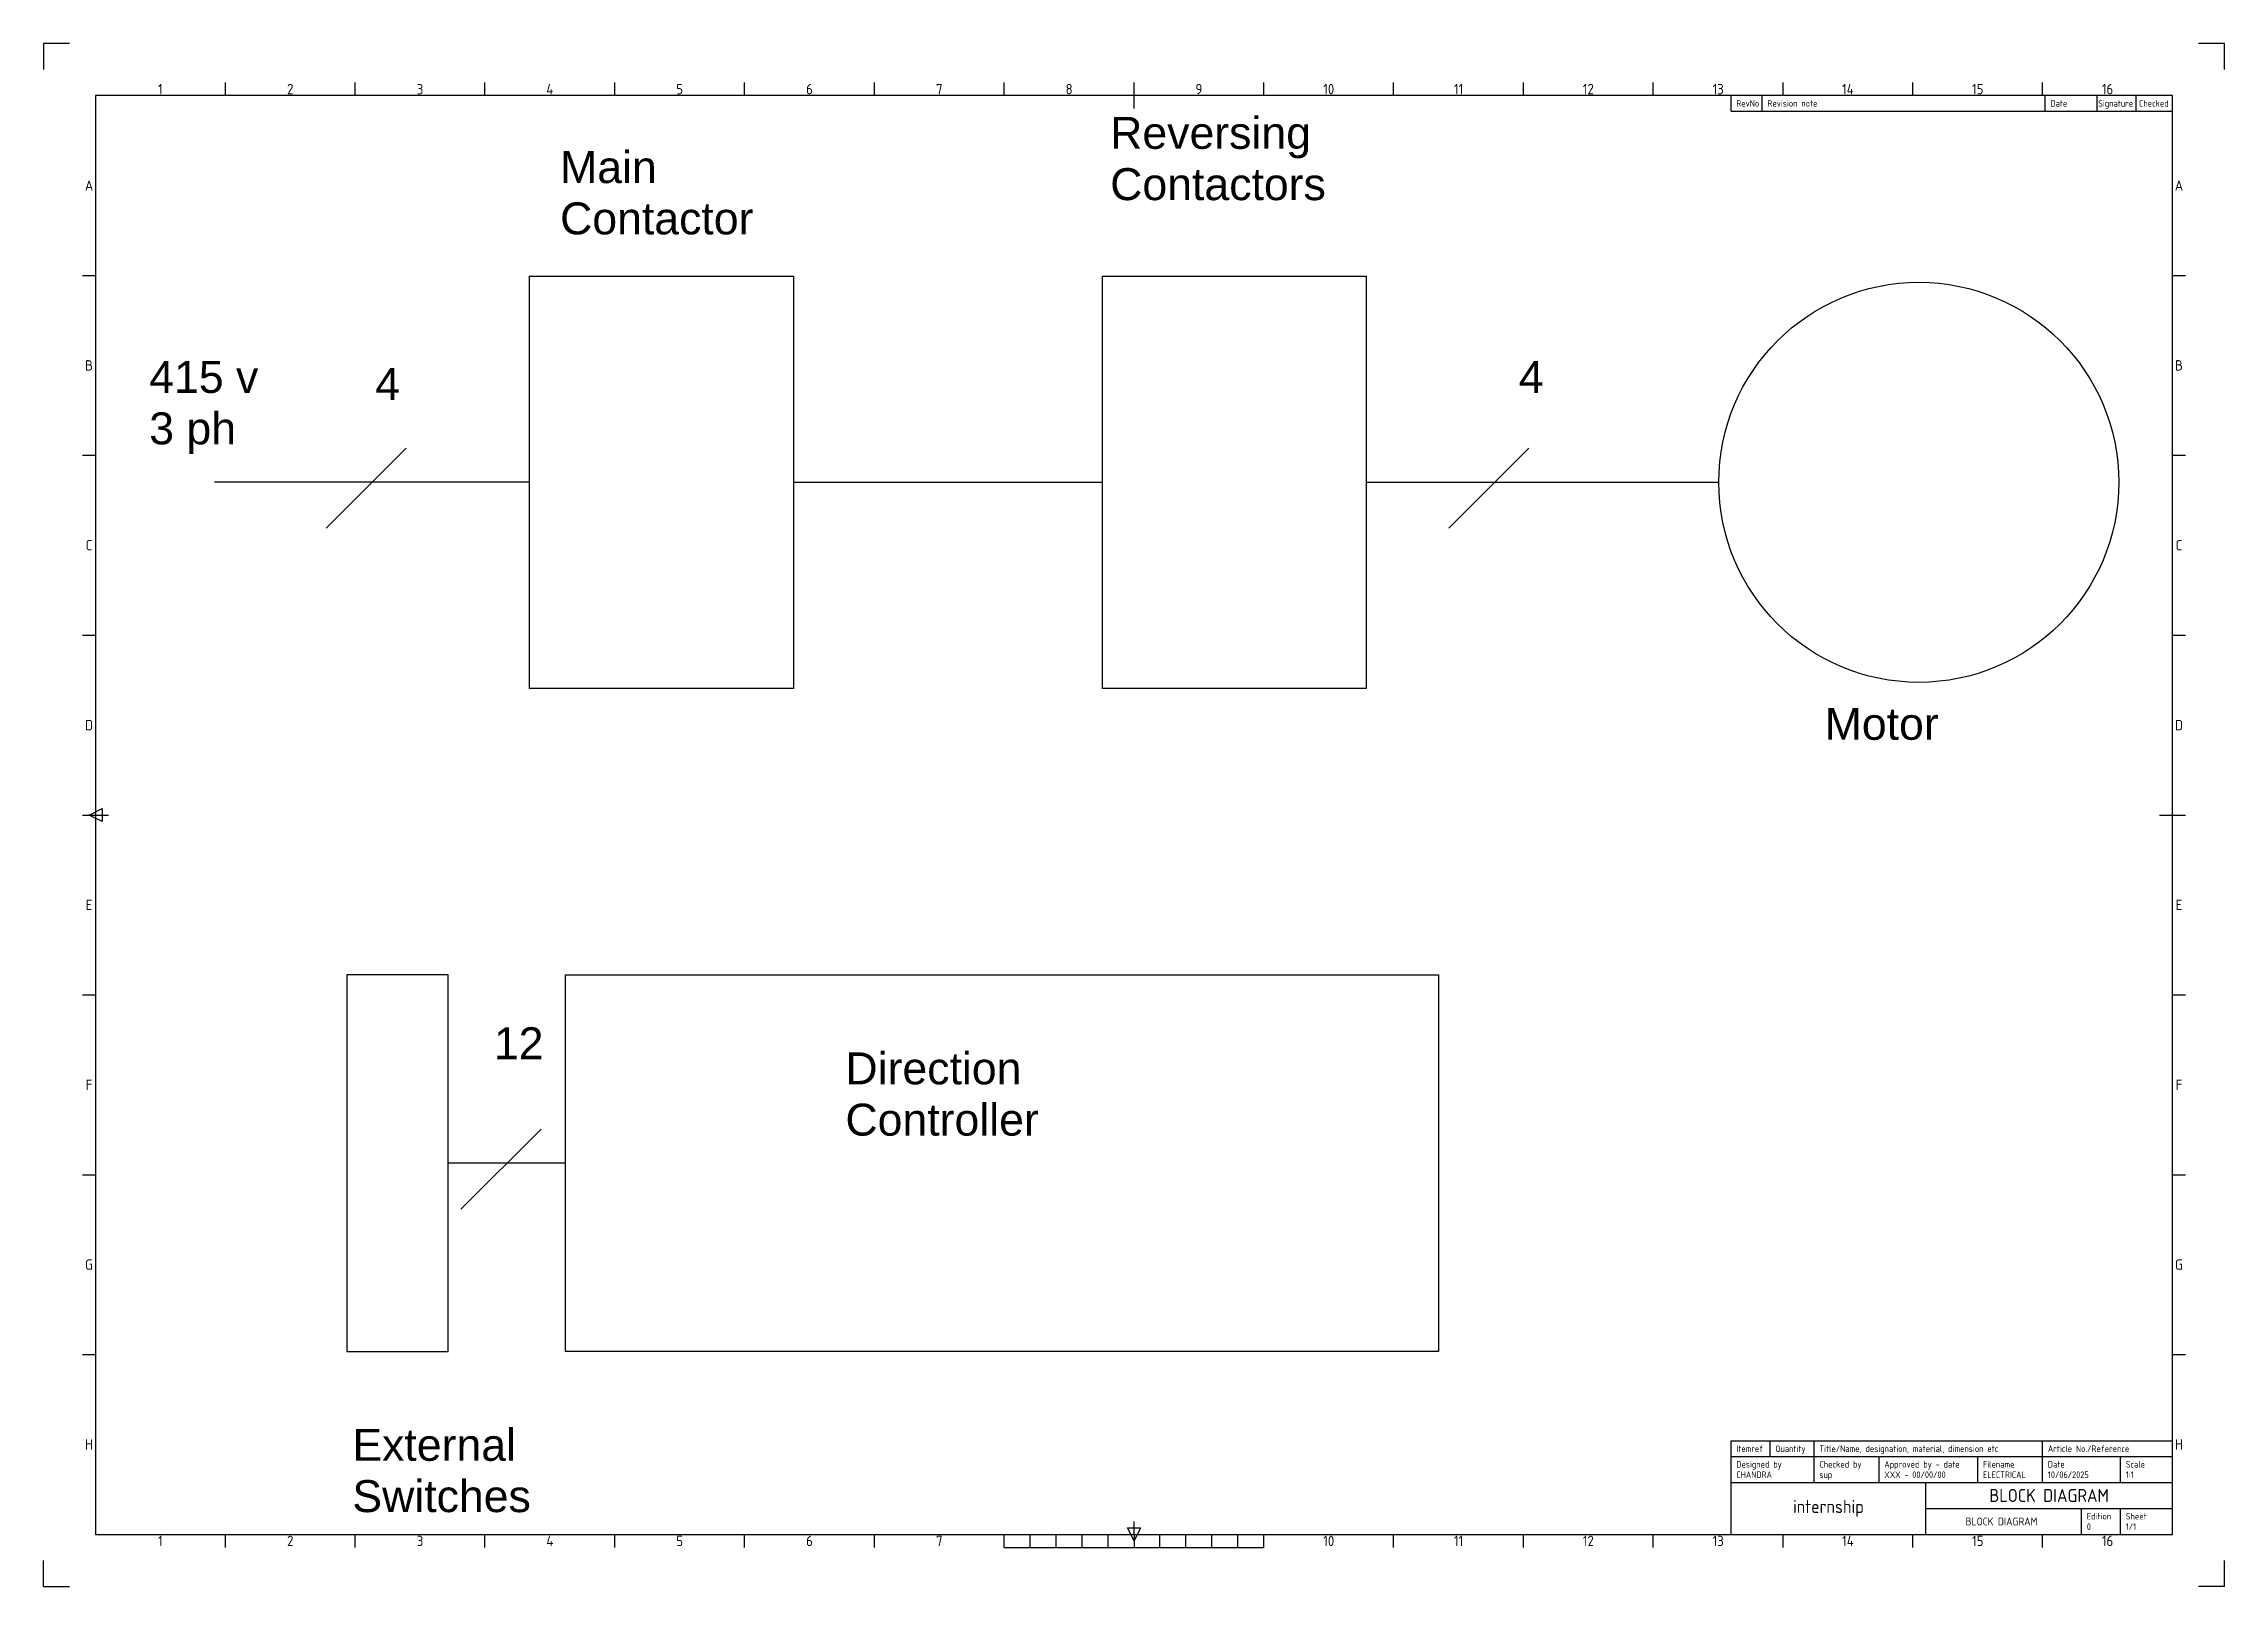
# Paper-space layout 'ISO A1 Layout' of a CAD drawing. Header units: millimetres. Extents: x 0 to 840, y 0 to 594.
# The model-space entities are those that its viewports show. They can reach past a viewport. Long polylines and large blocks are cut down to what shows.
import ezdxf
from ezdxf.enums import TextEntityAlignment as Align

# ---------------------------------------------------------------- set-up
doc = ezdxf.new("R2010")
doc.units = ezdxf.units.MM
doc.layers.add('Title Block', color=7, linetype='Continuous')
doc.styles.add('ISO Proportional', font='isocp.shx')
doc.styles.get("Standard").update_dxf_attribs({"font": 'arial.ttf'})

# ---------------------------------------------------------------- blocks, each defined once
blk = doc.blocks.new('ISO A1 title block')
at = {"layer": 'Title Block'}
for p, q in [((10, 594), (0, 594)), ((0, 594), (0, 584)), ((840, 594), (830, 594)), ((840, 584), (840, 594)), ((820, 574), (20, 574)), ((20, 574), (20, 20)), ((70, 574), (70, 579)), ((120, 574), (120, 579)), ((170, 574), (170, 579)), ((220, 574), (220, 579)), ((270, 574), (270, 579)), ((320, 574), (320, 579)), ((370, 574), (370, 579)), ((420, 569), (420, 579)), ((470, 574), (470, 579)), ((520, 574), (520, 579)), ((570, 574), (570, 579)), ((620, 574), (620, 579)), ((650, 568), (650, 574)), ((662, 568), (662, 574)), ((670, 574), (670, 579)), ((720, 574), (720, 579)), ((770, 574), (770, 579)), ((771, 568), (771, 574)), ((791, 568), (791, 574)), ((806, 568), (806, 574)), ((820, 20), (820, 574)), ((650, 568), (820, 568)), ((15, 504.75), (20, 504.75)), ((820, 504.75), (825, 504.75)), ((15, 435.5), (20, 435.5)), ((820, 435.5), (825, 435.5)), ((15, 366.25), (20, 366.25)), ((820, 366.25), (825, 366.25)), ((15, 297), (25, 297)), ((17.5, 297), (22.5, 299.5)), ((22.5, 294.5), (17.5, 297)), ((22.5, 299.5), (22.5, 294.5)), ((815, 297), (825, 297)), ((15, 227.75), (20, 227.75)), ((820, 227.75), (825, 227.75)), ((15, 158.5), (20, 158.5)), ((820, 158.5), (825, 158.5)), ((15, 89.25), (20, 89.25)), ((820, 89.25), (825, 89.25)), ((650, 56), (820, 56)), ((650, 50), (650, 56)), ((665, 50), (665, 56)), ((682, 50), (682, 56)), ((770, 50), (770, 56)), ((650, 50), (820, 50)), ((650, 20), (650, 50)), ((682, 40), (682, 50)), ((707, 40), (707, 50)), ((745, 40), (745, 50)), ((770, 40), (770, 50)), ((800, 40), (800, 50)), ((650, 40), (820, 40)), ((725, 20), (725, 40)), ((725, 30), (820, 30)), ((785, 20), (785, 30)), ((800, 20), (800, 30)), ((20, 20), (820, 20)), ((70, 15), (70, 20)), ((120, 15), (120, 20)), ((170, 15), (170, 20)), ((220, 15), (220, 20)), ((270, 15), (270, 20)), ((320, 15), (320, 20)), ((370, 15), (370, 20)), ((380, 15), (380, 20)), ((390, 15), (390, 20)), ((400, 15), (400, 20)), ((410, 15), (410, 20)), ((417.5, 22.5), (422.5, 22.5)), ((420, 17.5), (417.5, 22.5)), ((420, 20), (420, 25)), ((422.5, 22.5), (420, 17.5)), ((420, 20), (420, 15)), ((430, 15), (430, 20)), ((440, 15), (440, 20)), ((450, 15), (450, 20)), ((460, 15), (460, 20)), ((470, 15), (470, 20)), ((520, 15), (520, 20)), ((570, 15), (570, 20)), ((620, 15), (620, 20)), ((670, 15), (670, 20)), ((720, 15), (720, 20)), ((770, 15), (770, 20)), ((0, 0), (0, 10)), ((370, 15), (470, 15)), ((840, 0), (840, 10)), ((0, 0), (10, 0)), ((840, 0), (830, 0))]:
    blk.add_line(p, q, dxfattribs=at)
at = {"layer": 'Title Block', "style": 'ISO Proportional'}
for s, p in [('1', (45, 576.5)), ('2', (95, 576.5)), ('3', (145, 576.5)), ('4', (195, 576.5)), ('5', (245, 576.5)), ('6', (295, 576.5)), ('7', (345, 576.5)), ('8', (395, 576.5)), ('9', (445, 576.5)), ('10', (495, 576.5)), ('11', (545, 576.5)), ('12', (595, 576.5)), ('13', (645, 576.5)), ('14', (695, 576.5)), ('15', (745, 576.5)), ('16', (795, 576.5)), ('A', (17.5, 539.375)), ('A', (822.5, 539.375)), ('B', (17.5, 470.125)), ('B', (822.5, 470.125)), ('C', (17.5, 400.875)), ('C', (822.5, 400.875)), ('D', (17.5, 331.625)), ('D', (822.5, 331.625)), ('E', (17.5, 262.375)), ('E', (822.5, 262.375)), ('F', (17.5, 193.125)), ('F', (822.5, 193.125)), ('G', (17.5, 123.875)), ('G', (822.5, 123.875)), ('H', (17.5, 54.625)), ('H', (822.5, 54.625)), ('1', (45, 17.5)), ('2', (95, 17.5)), ('3', (145, 17.5)), ('4', (195, 17.5)), ('5', (245, 17.5)), ('6', (295, 17.5)), ('7', (345, 17.5)), ('10', (495, 17.5)), ('11', (545, 17.5)), ('12', (595, 17.5)), ('13', (645, 17.5)), ('14', (695, 17.5)), ('15', (745, 17.5)), ('16', (795, 17.5))]:
    blk.add_text(s, height=4, dxfattribs=at).set_placement(p, align=Align.MIDDLE)
for s, p in [('RevNo', (652, 571)), ('Revision note', (664, 571)), ('Date', (773, 571)), ('Signature', (791.361, 571)), ('Checked', (807.083, 571)), ('Itemref', (652, 53)), ('Quantity', (667, 53)), ('Title/Name, designation, material, dimension etc', (684, 53)), ('Article No./Reference', (772, 53)), ('Designed by', (652, 47)), ('Checked by', (684, 47)), ('Approved by - date', (709, 47)), ('Filename', (747, 47)), ('Date', (772, 47)), ('Scale', (802, 47)), ('Edition', (787, 27)), ('Sheet', (802, 27))]:
    blk.add_text(s, height=2.5, dxfattribs=at).set_placement(p, align=Align.MIDDLE_LEFT)
at = {"layer": 'Title Block', "style": 'ISO Proportional', "flags": 8}
for tag, p in [('DESIGNED_BY', (652, 43)), ('CHECKED_BY', (684, 43)), ('APPROVED_BY_DATE', (709, 43)), ('FILENAME', (747, 43)), ('DATE', (772, 43)), ('SCALE', (802, 43)), ('EDITION', (787, 23)), ('SHEET', (802, 23))]:
    blk.add_attdef(tag, text='', height=2.5, dxfattribs=at).set_placement(p, align=Align.MIDDLE_LEFT)
for tag, height, p in [('TITLE', 5, (772.5, 35)), ('OWNER', 5, (687.5, 30)), ('DRAWING_NUMBER', 3, (755, 25))]:
    blk.add_attdef(tag, text='', height=height, dxfattribs=at).set_placement(p, align=Align.MIDDLE)

msp = doc.modelspace()

# ---------------------------------------------------------------- linework, layer by layer
for p, q in [((2019.1, 1898.1), (2144.5, 2023.4)), ((3777.3, 1898.1), (3902.6, 2023.4)), ((2337.7, 1970), (1844.5, 1970)), ((2091.1, 1970), (2019.1, 1898.1)), ((2750.9, 1970), (3234.7, 1970)), ((3648, 1970), (4200.2, 1970)), ((2230.4, 832.3), (2355.7, 957.7)), ((2394.2, 904.3), (2210.5, 904.3))]:
    msp.add_line(p, q)
for points in [[(2337.7, 2292.9), (2750.9, 2292.9), (2750.9, 1647.1), (2337.7, 1647.1)], [(3234.7, 2292.9), (3648, 2292.9), (3648, 1647.1), (3234.7, 1647.1)], [(2051.6, 609.6), (2210.5, 609.6), (2210.5, 1199), (2051.6, 1199)], [(2394.2, 1199), (3761, 1199), (3761, 609.6), (2394.2, 609.6)]]:
    msp.add_lwpolyline(points, close=True)
msp.add_circle((4513.2, 1970), 313.1)

# ---------------------------------------------------------------- texts
for s, p in [('Reversing', (3247, 2492)), ('Main', (2385.6, 2438.4)), ('Contactors ', (3247, 2411.7)), ('Contactor ', (2385.6, 2358.1)), ('415 v ', (1742.2, 2109.9)), ('4', (3886.8, 2109.9)), ('4', (2096.1, 2099.1)), ('3 ph ', (1742.2, 2029.5)), ('Motor', (4365.8, 1567)), ('12', (2281.9, 1067)), ('Direction ', (2832.4, 1027.7)), ('Controller', (2832.4, 947.4)), ('External ', (2060.3, 438.4)), ('Switches ', (2060.3, 358.1))]:
    msp.add_text(s, height=50).set_placement(p)

psp = doc.layouts.new('ISO A1 Layout')

# ---------------------------------------------------------------- block references
at = {"layer": 'Title Block'}
ref = psp.add_blockref('ISO A1 title block', (0, 0), dxfattribs=at)
ref.add_attrib('CHECKED_BY', 'sup', dxfattribs={"height": 2.5, "style": 'ISO Proportional'}).set_placement((684, 43), align=Align.MIDDLE_LEFT)
ref.add_attrib('OWNER', 'internship', dxfattribs={"height": 5, "style": 'ISO Proportional'}).set_placement((687.5, 30), align=Align.MIDDLE)
ref.add_attrib('DESIGNED_BY', 'CHANDRA ', dxfattribs={"height": 2.5, "style": 'ISO Proportional'}).set_placement((652, 43), align=Align.MIDDLE_LEFT)
ref.add_attrib('FILENAME', 'ELECTRICAL ', dxfattribs={"height": 2.5, "style": 'ISO Proportional'}).set_placement((747, 43), align=Align.MIDDLE_LEFT)
ref.add_attrib('DRAWING_NUMBER', 'BLOCK DIAGRAM ', dxfattribs={"height": 3, "style": 'ISO Proportional'}).set_placement((755, 25), align=Align.MIDDLE)
ref.add_attrib('APPROVED_BY_DATE', 'XXX - 00/00/00', dxfattribs={"height": 2.5, "style": 'ISO Proportional'}).set_placement((709, 43), align=Align.MIDDLE_LEFT)
ref.add_attrib('TITLE', 'BLOCK DIAGRAM', dxfattribs={"height": 5, "style": 'ISO Proportional'}).set_placement((772.5, 35), align=Align.MIDDLE)
ref.add_attrib('DATE', '10/06/2025', dxfattribs={"height": 2.5, "style": 'ISO Proportional'}).set_placement((772, 43), align=Align.MIDDLE_LEFT)
ref.add_attrib('EDITION', '0', dxfattribs={"height": 2.5, "style": 'ISO Proportional'}).set_placement((787, 23), align=Align.MIDDLE_LEFT)
ref.add_attrib('SHEET', '1/1', dxfattribs={"height": 2.5, "style": 'ISO Proportional'}).set_placement((802, 23), align=Align.MIDDLE_LEFT)
ref.add_attrib('SCALE', '1:1', dxfattribs={"height": 2.5, "style": 'ISO Proportional'}).set_placement((802, 43), align=Align.MIDDLE_LEFT)

# ---------------------------------------------------------------- viewports
at = {"layer": '0'}
psp.add_viewport(center=(420, 297), size=(800, 554), view_center_point=(3284.27, 1449.26), view_height=2252.1978, dxfattribs=at)

doc.saveas('drawing.dxf')
